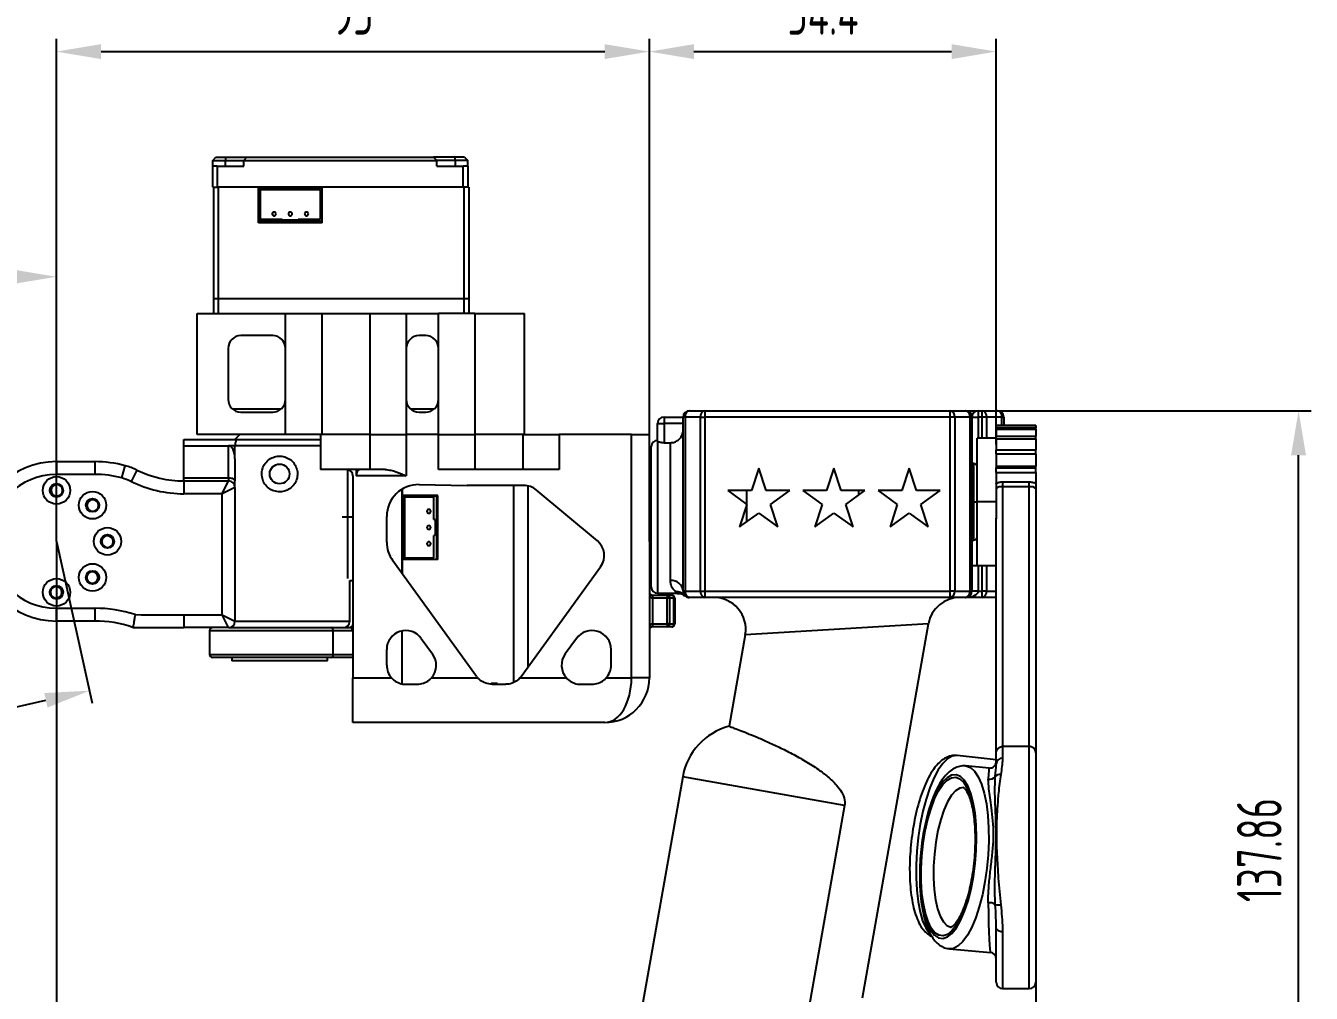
# Model space of a CAD drawing. Header units: millimetres. Extents: x 227 to 1067, y 103 to 697.
# Drawn here: x 642.7 to 844.4, y 313.1 to 464.9 of the extents above; entities that cross this region are included whole.
import ezdxf

# ---------------------------------------------------------------- set-up
doc = ezdxf.new("R2010")
doc.units = ezdxf.units.MM
doc.header["$LTSCALE"] = 2
doc.header["$PDSIZE"] = -1
doc.layers.add('7标注层', color=4, linetype='Continuous')
doc.styles.add('PC_TEXTSTYLE', font='ISOCP.SHX', dxfattribs={"width": 0.707, "bigfont": 'GBCBIG.SHX'})
doc.dimstyles.new('GB_LINEAR', dxfattribs={"dimtxt": 3.5, "dimasz": 3.5, "dimexe": 1, "dimexo": 0, "dimgap": 1.5, "dimtad": 1, "dimdsep": 46, "dimtxsty": 'PC_TEXTSTYLE', "dimcen": 0, "dimclrd": 256, "dimclrt": 3, "dimadec": 0, "dimazin": 2, "dimtp": 0.1, "dimtm": 0.1, "dimtfac": 0.71, "dimtdec": 3, "dimtmove": 0, "dimatfit": 3, "dimfxl": 1, "dimtfill": 1, "dimarcsym": 0})

# ---------------------------------------------------------------- blocks, each defined once
blk = doc.blocks.new('*D13')
at = {"layer": '7标注层', "color": 0, "lineweight": -2}
for p, q in [((537.97, 359.81), (537.97, 427.54)), ((647.53, 384.03), (647.53, 427.54))]:
    blk.add_line(p, q, dxfattribs=at)
at = {"layer": '7标注层', "lineweight": -2}
blk.add_line((544.97, 425.54), (640.53, 425.54), dxfattribs=at)
at = {"layer": '7标注层'}
for points in [[(544.97, 426.71), (544.97, 424.38), (537.97, 425.54)], [(640.53, 424.38), (640.53, 426.71), (647.53, 425.54)]]:
    blk.add_solid(points, dxfattribs=at)
at = {"layer": 'Defpoints', "color": 0}
for p in [(647.53, 425.54), (647.53, 384.03), (537.97, 359.81)]:
    blk.add_point(p, dxfattribs=at)
at = {"layer": '7标注层', "color": 3, "insert": (592.75, 431.7), "char_height": 7, "attachment_point": 5, "style": 'PC_TEXTSTYLE', "bg_fill": 3, "box_fill_scale": 1.1, "bg_fill_color": 257, "bg_fill_transparency": 0}
blk.add_mtext('109.56', dxfattribs=at)
blk = doc.blocks.new('*D14')
at = {"layer": '7标注层', "color": 0, "lineweight": -2}
for p, q in [((647.53, 384.03), (653.15, 358.65)), ((537.97, 359.81), (543.59, 334.43))]:
    blk.add_line(p, q, dxfattribs=at)
at = {"layer": '7标注层', "lineweight": -2}
blk.add_line((549.99, 337.89), (645.88, 359.09), dxfattribs=at)
at = {"layer": '7标注层'}
for points in [[(646.13, 357.95), (645.63, 360.23), (652.71, 360.6)], [(549.74, 339.03), (550.24, 336.75), (543.15, 336.38)]]:
    blk.add_solid(points, dxfattribs=at)
at = {"layer": 'Defpoints', "color": 0}
for p in [(647.53, 384.03), (537.97, 359.81), (652.71, 360.6)]:
    blk.add_point(p, dxfattribs=at)
at = {"layer": '7标注层', "color": 3, "insert": (596.61, 354.5), "char_height": 7, "attachment_point": 5, "rotation": 12.4655, "style": 'PC_TEXTSTYLE', "bg_fill": 3, "box_fill_scale": 1.1, "bg_fill_color": 257, "bg_fill_transparency": 0}
blk.add_mtext('112.2', dxfattribs=at)
blk = doc.blocks.new('*D15')
at = {"layer": '7标注层', "color": 0, "lineweight": -2}
for p, q in [((647.53, 384.03), (647.53, 462.87)), ((740.53, 384.03), (740.53, 462.87))]:
    blk.add_line(p, q, dxfattribs=at)
at = {"layer": '7标注层', "lineweight": -2}
blk.add_line((654.53, 460.87), (733.53, 460.87), dxfattribs=at)
at = {"layer": '7标注层'}
for points in [[(654.53, 462.04), (654.53, 459.7), (647.53, 460.87)], [(733.53, 459.7), (733.53, 462.04), (740.53, 460.87)]]:
    blk.add_solid(points, dxfattribs=at)
at = {"layer": 'Defpoints', "color": 0}
for p in [(740.53, 460.87), (647.53, 384.03), (740.53, 384.03)]:
    blk.add_point(p, dxfattribs=at)
at = {"layer": '7标注层', "color": 3, "insert": (694.03, 467.02), "char_height": 7, "attachment_point": 5, "style": 'PC_TEXTSTYLE', "bg_fill": 3, "box_fill_scale": 1.1, "bg_fill_color": 257, "bg_fill_transparency": 0}
blk.add_mtext('93', dxfattribs=at)
blk = doc.blocks.new('*D16')
at = {"layer": '7标注层', "color": 0, "lineweight": -2}
for p, q in [((740.53, 400.8), (740.53, 462.87)), ((794.93, 399.24), (794.93, 462.87))]:
    blk.add_line(p, q, dxfattribs=at)
at = {"layer": '7标注层', "lineweight": -2}
blk.add_line((747.53, 460.87), (787.93, 460.87), dxfattribs=at)
at = {"layer": '7标注层'}
for points in [[(747.53, 462.04), (747.53, 459.7), (740.53, 460.87)], [(787.93, 459.7), (787.93, 462.04), (794.93, 460.87)]]:
    blk.add_solid(points, dxfattribs=at)
at = {"layer": 'Defpoints', "color": 0}
for p in [(794.93, 460.87), (740.53, 400.8), (794.93, 399.24)]:
    blk.add_point(p, dxfattribs=at)
at = {"layer": '7标注层', "color": 3, "insert": (767.73, 467.02), "char_height": 7, "attachment_point": 5, "style": 'PC_TEXTSTYLE', "bg_fill": 3, "box_fill_scale": 1.1, "bg_fill_color": 257, "bg_fill_transparency": 0}
blk.add_mtext('54.4', dxfattribs=at)
blk = doc.blocks.new('*D17')
at = {"layer": '7标注层', "color": 0, "lineweight": -2}
for p, q in [((647.53, 384.03), (647.53, 236.83)), ((801.13, 384.03), (801.13, 236.83))]:
    blk.add_line(p, q, dxfattribs=at)
at = {"layer": '7标注层', "lineweight": -2}
blk.add_line((654.53, 238.83), (794.13, 238.83), dxfattribs=at)
at = {"layer": '7标注层'}
for points in [[(654.53, 240), (654.53, 237.66), (647.53, 238.83)], [(794.13, 237.66), (794.13, 240), (801.13, 238.83)]]:
    blk.add_solid(points, dxfattribs=at)
at = {"layer": 'Defpoints', "color": 0}
for p in [(647.53, 384.03), (801.13, 384.03), (801.13, 238.83)]:
    blk.add_point(p, dxfattribs=at)
at = {"layer": '7标注层', "color": 3, "insert": (724.33, 244.98), "char_height": 7, "attachment_point": 5, "style": 'PC_TEXTSTYLE', "bg_fill": 3, "box_fill_scale": 1.1, "bg_fill_color": 257, "bg_fill_transparency": 0}
blk.add_mtext('153.6', dxfattribs=at)
blk = doc.blocks.new('*D18')
at = {"layer": '7标注层', "color": 0, "lineweight": -2}
for p, q in [((765.07, 404.53), (844.36, 404.53)), ((736.99, 266.67), (844.36, 266.67))]:
    blk.add_line(p, q, dxfattribs=at)
at = {"layer": '7标注层', "lineweight": -2}
blk.add_line((842.36, 273.67), (842.36, 397.53), dxfattribs=at)
at = {"layer": '7标注层'}
for points in [[(843.53, 397.53), (841.19, 397.53), (842.36, 404.53)], [(841.19, 273.67), (843.53, 273.67), (842.36, 266.67)]]:
    blk.add_solid(points, dxfattribs=at)
at = {"layer": 'Defpoints', "color": 0}
for p in [(765.07, 404.53), (842.36, 404.53), (736.99, 266.67)]:
    blk.add_point(p, dxfattribs=at)
at = {"layer": '7标注层', "color": 3, "insert": (836.21, 335.6), "char_height": 7, "attachment_point": 5, "rotation": 90, "style": 'PC_TEXTSTYLE', "bg_fill": 3, "box_fill_scale": 1.1, "bg_fill_color": 257, "bg_fill_transparency": 0}
blk.add_mtext('137.86', dxfattribs=at)

msp = doc.modelspace()

# ---------------------------------------------------------------- linework, layer by layer
at = {"color": 7, "linetype": 'Continuous', "lineweight": 25}
for p, q in [((672.048, 443.804), (672.548, 444.304)), ((672.048, 443.804), (674.048, 443.804)), ((672.048, 442.904), (672.048, 443.804)), ((672.548, 444.304), (674.048, 444.304)), ((674.048, 444.304), (674.048, 443.804)), ((674.048, 442.904), (674.048, 443.804)), ((677.398, 444.304), (676.898, 443.804)), ((676.898, 443.804), (707.198, 443.804)), ((676.898, 442.904), (676.898, 443.804)), ((677.398, 444.304), (706.698, 444.304)), ((707.198, 443.804), (706.698, 444.304)), ((707.198, 442.904), (707.198, 443.804)), ((710.048, 443.804), (710.048, 444.304)), ((711.548, 444.304), (710.048, 444.304)), ((710.048, 443.804), (710.048, 442.904)), ((712.048, 443.804), (710.048, 443.804)), ((711.548, 444.304), (712.048, 443.804)), ((712.048, 442.904), (712.048, 443.804)), ((672.748, 442.904), (672.048, 442.904)), ((672.048, 439.604), (672.048, 442.904)), ((672.748, 442.904), (672.748, 439.604)), ((672.748, 442.904), (676.898, 442.904)), ((707.198, 442.904), (711.348, 442.904)), ((712.048, 442.904), (711.348, 442.904)), ((711.348, 439.604), (711.348, 442.904)), ((712.048, 442.904), (712.048, 439.604)), ((672.048, 439.604), (672.748, 439.604)), ((672.208, 422.104), (672.208, 439.604)), ((711.348, 439.604), (672.748, 439.604)), ((672.908, 439.604), (672.908, 422.104)), ((679.211, 439.604), (672.908, 439.604)), ((679.211, 434.004), (679.211, 439.604)), ((689.211, 434.004), (689.211, 439.604)), ((711.508, 439.604), (689.211, 439.604)), ((711.508, 422.104), (711.508, 439.604)), ((712.208, 439.604), (711.508, 439.604)), ((712.208, 439.604), (712.208, 422.104)), ((689.16, 439.404), (679.26, 439.404)), ((679.26, 439.404), (679.26, 434.204)), ((688.96, 439.204), (679.46, 439.204)), ((679.46, 439.204), (679.46, 434.604)), ((679.46, 439.204), (679.46, 434.604)), ((688.96, 434.604), (688.96, 439.204)), ((689.161, 439.404), (689.16, 439.404)), ((689.16, 439.404), (689.16, 439.404)), ((689.16, 439.404), (689.16, 434.204)), ((689.16, 439.404), (689.16, 434.204)), ((689.161, 439.404), (689.161, 434.204)), ((681.67, 435.704), (681.668, 435.704)), ((684.21, 435.704), (684.208, 435.704)), ((686.75, 435.704), (686.748, 435.704)), ((689.211, 434.004), (679.211, 434.004)), ((689.16, 434.204), (679.26, 434.204)), ((679.46, 434.604), (682.952, 434.604)), ((681.37, 435.404), (681.368, 435.404)), ((681.668, 435.104), (681.67, 435.104)), ((682.952, 434.404), (682.952, 434.604)), ((682.953, 434.604), (682.952, 434.604)), ((685.467, 434.404), (682.952, 434.404)), ((682.953, 434.604), (682.953, 434.404)), ((683.91, 435.404), (683.908, 435.404)), ((684.208, 435.104), (684.21, 435.104)), ((685.467, 434.404), (685.467, 434.604)), ((685.467, 434.604), (688.96, 434.604)), ((686.45, 435.404), (686.448, 435.404)), ((686.748, 435.104), (686.75, 435.104)), ((689.161, 434.204), (689.16, 434.204)), ((689.16, 434.204), (689.16, 434.204)), ((672.208, 419.804), (672.208, 422.104)), ((672.908, 422.104), (672.208, 422.104)), ((672.908, 422.104), (672.908, 419.804)), ((711.508, 422.104), (672.908, 422.104)), ((711.508, 419.804), (711.508, 422.104)), ((712.208, 422.104), (711.508, 422.104)), ((712.208, 422.104), (712.208, 419.804)), ((669.613, 400.804), (669.613, 419.804)), ((669.613, 419.804), (683.459, 419.804)), ((683.459, 414.304), (683.459, 419.804)), ((683.459, 419.804), (689.143, 419.804)), ((689.143, 419.804), (689.143, 400.804)), ((689.143, 419.804), (696.723, 419.804)), ((696.723, 400.804), (696.723, 419.804)), ((696.723, 419.804), (702.407, 419.804)), ((702.407, 419.804), (702.407, 414.304)), ((702.407, 419.804), (707.459, 419.804)), ((707.459, 414.304), (707.459, 419.804)), ((713.143, 419.804), (707.459, 419.804)), ((713.143, 419.804), (713.143, 400.804)), ((713.143, 419.804), (720.933, 419.804)), ((720.933, 400.804), (720.933, 419.804)), ((681.459, 416.304), (676.459, 416.304)), ((705.459, 416.304), (704.407, 416.304)), ((674.459, 414.304), (674.459, 406.304)), ((683.459, 406.304), (683.459, 414.304)), ((702.407, 414.304), (702.407, 406.304)), ((707.459, 406.304), (707.459, 414.304)), ((683.459, 400.804), (683.459, 406.304)), ((702.407, 406.304), (702.407, 400.804)), ((707.459, 400.804), (707.459, 406.304)), ((675.136, 404.804), (682.782, 404.804)), ((676.459, 404.304), (681.459, 404.304)), ((703.084, 404.804), (706.782, 404.804)), ((704.407, 404.304), (705.459, 404.304)), ((742.833, 403.529), (745.833, 403.529)), ((742.833, 403.529), (742.833, 402.529)), ((745.833, 376.229), (745.833, 403.529)), ((746.126, 403.529), (745.833, 403.529)), ((746.126, 403.529), (746.126, 376.229)), ((748.54, 403.529), (746.126, 403.529)), ((746.833, 404.529), (749.247, 404.529)), ((748.54, 376.229), (748.54, 403.529)), ((748.54, 403.529), (749.247, 403.529)), ((749.247, 404.529), (749.247, 403.529)), ((749.247, 404.529), (787.719, 404.529)), ((749.247, 403.529), (749.247, 376.229)), ((787.719, 403.529), (749.247, 403.529)), ((787.719, 403.529), (787.719, 404.529)), ((787.719, 404.529), (790.133, 404.529)), ((787.719, 376.229), (787.719, 403.529)), ((788.426, 403.529), (787.719, 403.529)), ((788.426, 403.529), (788.426, 376.229)), ((790.84, 403.529), (788.426, 403.529)), ((790.133, 404.529), (792.133, 404.529)), ((790.84, 376.229), (790.84, 403.529)), ((790.84, 403.529), (791.133, 403.529)), ((791.133, 403.529), (791.133, 376.229)), ((791.133, 403.529), (792.133, 403.529)), ((792.133, 404.529), (792.133, 403.529)), ((792.133, 404.529), (792.719, 404.529)), ((792.719, 403.529), (792.133, 403.529)), ((792.719, 403.529), (792.719, 404.529)), ((792.719, 404.529), (795.133, 404.529)), ((793.426, 403.529), (792.719, 403.529)), ((795.84, 403.529), (793.426, 403.529)), ((795.84, 403.529), (796.133, 403.529)), ((796.133, 403.529), (796.133, 402.229)), ((741.833, 399.711), (741.833, 402.529)), ((741.833, 402.529), (742.833, 402.529)), ((742.833, 402.529), (742.833, 399.498)), ((745.833, 402.529), (742.833, 402.529)), ((801.133, 402.229), (794.933, 402.229)), ((794.933, 402.222), (794.933, 402.229)), ((794.933, 402.222), (801.133, 402.222)), ((794.933, 402.222), (794.933, 401.851)), ((794.933, 401.849), (801.133, 401.849)), ((794.933, 401.622), (794.933, 401.849)), ((794.933, 401.622), (801.133, 401.622)), ((794.933, 401.622), (794.933, 400.538)), ((801.133, 402.222), (801.133, 402.229)), ((801.133, 402.222), (801.133, 401.851)), ((801.133, 401.622), (801.133, 401.849)), ((801.133, 401.622), (801.133, 400.538)), ((667.533, 400.004), (675.902, 400.004)), ((667.533, 399.004), (667.533, 400.004)), ((683.459, 400.804), (669.613, 400.804)), ((676.283, 400.804), (675.533, 400.004)), ((675.902, 400.004), (688.933, 400.004)), ((689.143, 400.804), (683.459, 400.804)), ((688.933, 400.644), (688.783, 400.804)), ((688.933, 400.804), (688.933, 395.304)), ((696.723, 400.804), (689.143, 400.804)), ((696.723, 395.304), (696.723, 400.804)), ((696.723, 400.804), (702.407, 400.804)), ((702.407, 400.804), (702.407, 394.304)), ((707.459, 400.804), (702.407, 400.804)), ((707.459, 395.304), (707.459, 400.804)), ((707.459, 400.804), (713.143, 400.804)), ((713.143, 400.804), (713.143, 395.304)), ((720.723, 400.804), (713.143, 400.804)), ((720.723, 395.304), (720.723, 400.804)), ((720.723, 400.804), (726.407, 400.804)), ((726.407, 400.804), (726.407, 395.304)), ((737.733, 400.804), (726.407, 400.804)), ((737.733, 362.604), (737.733, 400.804)), ((737.733, 400.804), (740.533, 400.804)), ((740.533, 387.884), (740.533, 400.804)), ((742.833, 399.498), (743.833, 399.498)), ((743.833, 377.893), (743.833, 399.498)), ((794.933, 400.229), (791.933, 400.229)), ((791.933, 390.283), (791.933, 400.229)), ((794.933, 400.535), (801.133, 400.535)), ((794.933, 400.098), (794.933, 400.535)), ((794.933, 400.098), (801.133, 400.098)), ((794.933, 400.098), (794.933, 398.39)), ((801.133, 400.098), (801.133, 400.535)), ((801.133, 400.098), (801.133, 398.39)), ((667.533, 399.004), (674.533, 399.004)), ((667.533, 394.004), (667.533, 399.004)), ((674.533, 394.004), (674.533, 399.004)), ((675.533, 399.004), (674.533, 399.004)), ((675.533, 397.004), (675.533, 399.004)), ((740.533, 397.879), (740.833, 397.879)), ((740.833, 387.879), (740.833, 398.879)), ((794.933, 398.386), (801.133, 398.386)), ((794.933, 397.776), (794.933, 398.386)), ((794.933, 397.776), (801.133, 397.776)), ((794.933, 397.776), (794.933, 395.987)), ((801.133, 397.776), (801.133, 398.386)), ((801.133, 397.776), (801.133, 395.83)), ((647.533, 396.534), (647.533, 394.534)), ((647.533, 396.534), (653.533, 396.534)), ((653.533, 396.534), (653.533, 394.534)), ((657.801, 393.973), (658.318, 395.904)), ((675.533, 397.004), (675.533, 393.504)), ((696.723, 395.304), (688.933, 395.304)), ((693.233, 387.879), (693.233, 395.304)), ((694.55, 395.304), (694.55, 394.304)), ((699.091, 395.304), (696.723, 395.304)), ((713.143, 395.304), (707.459, 395.304)), ((720.723, 395.304), (713.143, 395.304)), ((726.407, 395.304), (720.723, 395.304)), ((757.687, 395.529), (756.541, 392.002)), ((758.833, 392.002), (757.687, 395.529)), ((769.483, 395.529), (768.337, 392.002)), ((770.629, 392.002), (769.483, 395.529)), ((781.279, 395.529), (780.133, 392.002)), ((782.425, 392.002), (781.279, 395.529)), ((791.433, 396.229), (791.133, 396.229)), ((794.933, 395.987), (794.933, 395.619)), ((794.933, 395.83), (801.133, 395.83)), ((801.133, 395.614), (794.933, 395.614)), ((794.933, 395.576), (794.933, 395.614)), ((794.933, 395.576), (801.133, 395.576)), ((794.933, 394.841), (794.933, 395.576)), ((801.133, 395.619), (801.133, 395.83)), ((801.133, 395.576), (801.133, 395.614)), ((801.133, 394.841), (801.133, 395.576)), ((653.533, 394.534), (647.533, 394.534)), ((660.139, 395.221), (659.257, 393.426)), ((667.533, 394.004), (674.533, 394.004)), ((667.533, 393.504), (667.533, 394.004)), ((667.533, 393.504), (667.533, 391.504)), ((667.533, 393.504), (674.533, 393.504)), ((673.533, 391.504), (674.533, 393.504)), ((674.533, 394.004), (674.533, 393.504)), ((675.533, 392.504), (675.533, 393.504)), ((694.033, 394.304), (694.033, 362.604)), ((702.407, 394.304), (694.55, 394.304)), ((794.933, 394.841), (801.133, 394.841)), ((794.933, 394.841), (794.933, 393.45)), ((794.933, 393.45), (794.933, 390.283)), ((795.933, 393.355), (800.133, 393.355)), ((795.933, 393.355), (795.933, 392.588)), ((800.133, 392.588), (800.133, 393.355)), ((801.133, 394.841), (801.133, 393.131)), ((673.533, 391.504), (667.533, 391.504)), ((675.533, 392.504), (673.533, 391.504)), ((673.533, 372.504), (673.533, 391.504)), ((675.533, 392.504), (675.533, 371.504)), ((701.733, 378.992), (701.733, 392.211)), ((701.733, 392.211), (701.733, 391.201)), ((704.423, 392.939), (711.933, 392.804)), ((720.847, 392.804), (711.933, 392.804)), ((719.233, 392.804), (719.233, 361.901)), ((721.533, 364.364), (721.533, 392.724)), ((732.379, 384.099), (722.767, 392.109)), ((756.541, 392.002), (752.833, 392.002)), ((752.833, 392.002), (755.833, 389.823)), ((755.833, 387.128), (755.833, 392.002)), ((762.541, 392.002), (758.833, 392.002)), ((759.541, 389.823), (762.541, 392.002)), ((768.337, 392.002), (764.629, 392.002)), ((764.629, 392.002), (767.629, 389.823)), ((774.337, 392.002), (770.629, 392.002)), ((771.337, 389.823), (774.337, 392.002)), ((773.333, 392.002), (773.333, 391.273)), ((780.133, 392.002), (776.425, 392.002)), ((776.425, 392.002), (779.425, 389.823)), ((786.133, 392.002), (782.425, 392.002)), ((783.133, 389.823), (786.133, 392.002)), ((795.933, 392.588), (795.933, 351.835)), ((800.133, 392.588), (795.933, 392.588)), ((800.133, 351.835), (800.133, 392.588)), ((801.133, 393.131), (801.133, 392.346)), ((801.133, 392.346), (801.133, 350.856)), ((707.333, 391.201), (701.733, 391.201)), ((701.933, 391.151), (701.933, 381.251)), ((701.933, 391.151), (707.133, 391.151)), ((701.933, 391.151), (707.133, 391.151)), ((701.933, 391.151), (701.933, 391.151)), ((706.733, 390.951), (702.133, 390.951)), ((702.133, 390.951), (702.133, 381.451)), ((706.733, 390.951), (702.133, 390.951)), ((706.733, 387.458), (706.733, 390.951)), ((707.133, 391.151), (707.133, 381.251)), ((707.133, 391.151), (707.133, 391.151)), ((707.333, 381.201), (707.333, 391.201)), ((755.833, 389.823), (754.687, 386.296)), ((760.687, 386.296), (759.541, 389.823)), ((767.629, 389.823), (766.483, 386.296)), ((772.483, 386.296), (771.337, 389.823)), ((779.425, 389.823), (778.279, 386.296)), ((784.279, 386.296), (783.133, 389.823)), ((791.433, 390.229), (791.133, 390.229)), ((791.433, 390.229), (791.933, 390.229)), ((791.933, 380.229), (791.933, 390.283)), ((791.933, 390.283), (794.933, 390.283)), ((794.933, 390.283), (794.933, 387.586)), ((693.233, 378.21), (693.233, 387.879)), ((699.333, 383.925), (699.333, 387.94)), ((705.633, 388.741), (705.633, 388.739)), ((705.933, 388.441), (705.933, 388.439)), ((706.233, 388.739), (706.233, 388.741)), ((706.933, 387.458), (706.733, 387.458)), ((706.733, 387.458), (706.933, 387.458)), ((706.733, 387.458), (706.733, 387.458)), ((706.933, 387.458), (706.933, 384.944)), ((740.533, 387.884), (740.533, 362.604)), ((740.833, 376.879), (740.833, 387.879)), ((754.687, 386.296), (757.687, 388.476)), ((757.687, 388.476), (760.687, 386.296)), ((766.483, 386.296), (769.483, 388.476)), ((769.483, 388.476), (772.483, 386.296)), ((778.279, 386.296), (781.279, 388.476)), ((781.279, 388.476), (784.279, 386.296)), ((794.933, 350.856), (794.933, 387.648)), ((705.633, 386.201), (705.633, 386.199)), ((705.933, 385.901), (705.933, 385.899)), ((706.233, 386.199), (706.233, 386.201)), ((705.633, 383.661), (705.633, 383.659)), ((705.933, 383.361), (705.933, 383.359)), ((706.233, 383.659), (706.233, 383.661)), ((706.733, 381.451), (706.733, 384.944)), ((706.933, 384.944), (706.733, 384.944)), ((791.133, 384.229), (791.433, 384.229)), ((701.733, 381.201), (701.733, 378.992)), ((707.333, 381.201), (701.733, 381.201)), ((701.933, 381.251), (707.133, 381.251)), ((701.933, 381.251), (707.133, 381.251)), ((701.933, 381.251), (701.933, 381.251)), ((702.133, 381.451), (706.733, 381.451)), ((707.133, 381.251), (707.133, 381.251)), ((713.435, 362.844), (700.284, 380.991)), ((720.431, 362.844), (732.888, 380.034)), ((791.133, 380.229), (791.933, 380.229)), ((791.933, 380.229), (794.933, 380.229)), ((792.133, 380.229), (792.133, 376.229)), ((693.533, 371.504), (693.533, 377.879)), ((693.533, 377.879), (694.033, 377.879)), ((740.833, 377.879), (740.533, 377.879)), ((741.033, 375.604), (741.033, 375.104)), ((741.033, 375.604), (743.326, 375.604)), ((741.033, 375.104), (741.033, 371.104)), ((743.326, 375.104), (741.033, 375.104)), ((741.833, 375.879), (744.893, 375.879)), ((743.326, 375.604), (743.326, 375.104)), ((743.326, 375.604), (744.033, 375.604)), ((743.326, 371.104), (743.326, 375.104)), ((743.68, 375.104), (743.326, 375.104)), ((743.68, 375.104), (743.68, 371.104)), ((744.387, 375.104), (743.68, 375.104)), ((744.387, 371.104), (744.387, 375.104)), ((744.533, 375.104), (744.387, 375.104)), ((744.533, 375.104), (744.533, 371.104)), ((746.126, 376.229), (745.833, 376.229)), ((746.126, 376.229), (748.54, 376.229)), ((746.833, 375.229), (746.833, 375.229)), ((749.247, 375.229), (746.833, 375.229)), ((748.54, 376.229), (749.247, 376.229)), ((749.247, 376.229), (749.247, 375.229)), ((749.247, 376.229), (787.719, 376.229)), ((787.719, 375.229), (749.247, 375.229)), ((787.719, 375.229), (787.719, 376.229)), ((788.426, 376.229), (787.719, 376.229)), ((790.133, 375.229), (787.719, 375.229)), ((788.426, 376.229), (790.84, 376.229)), ((792.719, 375.229), (790.133, 375.229)), ((790.84, 376.229), (791.133, 376.229)), ((792.133, 376.229), (791.133, 376.229)), ((792.133, 376.229), (792.719, 376.229)), ((792.719, 375.229), (792.719, 376.229)), ((793.426, 376.229), (792.719, 376.229)), ((794.933, 375.229), (792.719, 375.229)), ((647.533, 373.534), (653.533, 373.534)), ((647.533, 371.534), (647.533, 373.534)), ((653.533, 373.534), (653.533, 371.534)), ((653.533, 371.534), (647.533, 371.534)), ((667.533, 372.504), (667.533, 370.504)), ((667.533, 372.504), (673.533, 372.504)), ((674.533, 370.504), (673.533, 372.504)), ((673.533, 372.504), (675.533, 371.504)), ((741.033, 371.104), (741.033, 370.604)), ((741.033, 371.104), (743.326, 371.104)), ((743.68, 371.104), (743.326, 371.104)), ((743.326, 371.104), (743.326, 370.604)), ((743.68, 371.104), (744.387, 371.104)), ((744.533, 371.104), (744.387, 371.104)), ((773.96, 312.389), (784.312, 371.097)), ((674.533, 370.504), (667.533, 370.504)), ((671.533, 370.004), (671.533, 366.304)), ((674.533, 370.504), (690.562, 370.504)), ((690.562, 370.504), (693.533, 370.504)), ((690.945, 366.304), (690.945, 370.004)), ((694.033, 370.004), (690.945, 370.004)), ((701.733, 361.68), (701.733, 369.991)), ((743.326, 370.604), (741.033, 370.604)), ((744.033, 370.604), (743.326, 370.604)), ((755.574, 369.361), (753.043, 355.01)), ((699.333, 364.604), (699.333, 367.051)), ((704.762, 368.812), (706.536, 366.364)), ((729.104, 368.812), (727.33, 366.364)), ((734.533, 364.604), (734.533, 367.051)), ((690.562, 365.804), (672.033, 365.804)), ((675.033, 365.804), (675.033, 365.304)), ((690.033, 365.304), (675.033, 365.304)), ((690.033, 365.304), (690.033, 365.804)), ((694.033, 365.804), (690.562, 365.804)), ((690.945, 366.304), (694.033, 366.304)), ((694.033, 355.604), (694.033, 362.604)), ((694.033, 362.604), (700.097, 362.604)), ((702.333, 361.604), (704.106, 361.604)), ((706.343, 362.604), (713.628, 362.604)), ((716.733, 361.704), (715.733, 361.704)), ((715.864, 361.604), (718.002, 361.604)), ((716.733, 361.604), (716.733, 361.704)), ((720.238, 362.604), (727.524, 362.604)), ((729.76, 361.604), (731.533, 361.604)), ((733.769, 362.604), (737.733, 362.604)), ((740.533, 362.604), (737.733, 362.604)), ((733.533, 355.604), (694.033, 355.604)), ((795.933, 351.835), (795.933, 350.009)), ((800.133, 351.835), (795.933, 351.835)), ((794.933, 349.772), (788.797, 350.425)), ((794.933, 349.106), (794.933, 350.856)), ((801.133, 350.856), (801.133, 314.856)), ((745.758, 347.081), (732.612, 272.524)), ((793.845, 348.468), (790.115, 348.796)), ((771.164, 342.601), (760.487, 282.047)), ((794.933, 314.856), (794.933, 323.353)), ((787.588, 320.107), (794.021, 319.541)), ((795.933, 313.856), (800.133, 313.856))]:
    msp.add_line(p, q, dxfattribs=at)
at = {"color": 8, "linetype": 'Continuous', "lineweight": 25}
for p, q in [((792.133, 403.529), (792.133, 400.229)), ((792.719, 400.229), (792.719, 403.529)), ((793.426, 403.529), (793.426, 400.229)), ((795.84, 402.229), (795.84, 403.529)), ((741.833, 399.711), (741.833, 375.879)), ((688.933, 399.004), (675.533, 399.004)), ((791.433, 390.229), (791.433, 396.229)), ((791.433, 384.229), (791.433, 390.229)), ((692.331, 387.879), (693.233, 387.879)), ((693.233, 387.879), (694.033, 387.879)), ((792.719, 376.229), (792.719, 380.229)), ((793.426, 380.229), (793.426, 376.229)), ((793.426, 376.229), (794.933, 376.229)), ((675.533, 371.504), (693.533, 371.504)), ((784.312, 371.097), (755.574, 369.361)), ((690.945, 370.004), (671.533, 370.004)), ((671.533, 366.304), (690.945, 366.304)), ((800.133, 313.856), (800.133, 351.835)), ((771.164, 342.601), (745.758, 347.081)), ((795.933, 322.825), (795.933, 313.856))]:
    msp.add_line(p, q, dxfattribs=at)
at = {"color": 7, "linetype": 'Continuous', "lineweight": 25, "flags": 128}
for points in [[(674.533, 394.004), (674.728, 393.994), (674.916, 393.966), (675.089, 393.92), (675.24, 393.858), (675.365, 393.782), (675.457, 393.695), (675.514, 393.602), (675.533, 393.504)], [(783.164, 328.67), (783.393, 326.915), (783.726, 325.358), (784.156, 324.04), (784.67, 322.995), (785.257, 322.249), (785.9, 321.823), (786.583, 321.728), (787.289, 321.965), (787.998, 322.528), (788.693, 323.404), (789.355, 324.569), (789.968, 325.993), (790.516, 327.64), (790.984, 329.466), (791.36, 331.424), (791.635, 333.465), (791.801, 335.533), (791.854, 337.578), (791.793, 339.544), (791.619, 341.382), (791.337, 343.043), (790.954, 344.485), (790.481, 345.671), (789.928, 346.569), (789.311, 347.156), (788.646, 347.418), (787.95, 347.347), (787.24, 346.945), (786.536, 346.223), (785.855, 345.2), (785.215, 343.901), (784.633, 342.361), (784.123, 340.619), (783.7, 338.72), (783.373, 336.714), (783.152, 334.653), (783.042, 332.59), (783.046, 330.578), (783.164, 328.67)], [(783.297, 328.853), (783.182, 330.702), (783.179, 332.652), (783.285, 334.651), (783.5, 336.648), (783.816, 338.592), (784.226, 340.431), (784.72, 342.119), (785.284, 343.612), (785.904, 344.87), (786.564, 345.862), (787.246, 346.562), (787.934, 346.951), (788.609, 347.02), (789.253, 346.766), (789.851, 346.197), (790.386, 345.327), (790.846, 344.178), (791.216, 342.78), (791.49, 341.171), (791.658, 339.39), (791.717, 337.484), (791.666, 335.504), (791.505, 333.499), (791.238, 331.522), (790.874, 329.624), (790.42, 327.855), (789.89, 326.26), (789.296, 324.879), (788.654, 323.751), (787.981, 322.902), (787.293, 322.356), (786.61, 322.126), (785.948, 322.219), (785.325, 322.632), (784.756, 323.354), (784.258, 324.367), (783.841, 325.644), (783.518, 327.152), (783.297, 328.853)], [(794.933, 323.353), (794.952, 323.25), (795.009, 323.151), (795.102, 323.059), (795.226, 322.979), (795.378, 322.914), (795.55, 322.865), (795.738, 322.835), (795.933, 322.825)]]:
    msp.add_lwpolyline(points, dxfattribs=at)
at = {"color": 8, "linetype": 'Continuous', "lineweight": 25, "flags": 128}
for points in [[(788.797, 350.425), (788.761, 350.428), (788.045, 350.326), (787.312, 349.906), (786.577, 349.179), (785.858, 348.159), (785.171, 346.869), (784.531, 345.34), (783.952, 343.604), (783.447, 341.701), (783.027, 339.672), (782.703, 337.564), (782.48, 335.423), (782.365, 333.298)], [(790.115, 348.796), (790.196, 348.787), (790.887, 348.528), (791.532, 347.955), (792.118, 347.079), (792.631, 345.922), (793.06, 344.509), (793.394, 342.871), (793.627, 341.045), (793.753, 339.071), (793.77, 336.994), (793.677, 334.861), (793.476, 332.719), (793.172, 330.615), (792.771, 328.597), (792.283, 326.709), (791.718, 324.995), (791.089, 323.492), (790.41, 322.234), (789.696, 321.248), (788.964, 320.558), (788.229, 320.178), (787.588, 320.107)], [(789.833, 345.408), (789.234, 345.324), (788.578, 344.915), (787.931, 344.189), (787.312, 343.166), (786.739, 341.879), (786.23, 340.366), (785.802, 338.674), (785.465, 336.853), (785.232, 334.959), (785.109, 333.05), (785.099, 331.183), (785.204, 329.416)], [(782.365, 333.298), (782.359, 331.235), (782.463, 329.281), (782.675, 327.48), (782.989, 325.871), (783.399, 324.491), (783.896, 323.37), (784.46, 322.543)], [(785.204, 329.416), (785.419, 327.802), (785.738, 326.389), (786.153, 325.222), (786.649, 324.335), (787.212, 323.756), (787.825, 323.501), (787.86, 323.497)]]:
    msp.add_lwpolyline(points, dxfattribs=at)
at = {"color": 7, "linetype": 'Continuous', "lineweight": 25}
for centre, radius in [((682.533, 394.604), 1.55), ((647.533, 392.034), 2.15), ((647.533, 392.034), 1.05), ((653.19, 389.691), 2.15), ((653.19, 389.691), 1.05), ((655.533, 384.034), 2.15), ((655.533, 384.034), 1.05), ((653.19, 378.377), 2.15), ((653.19, 378.377), 1.05), ((647.533, 376.034), 2.15), ((647.533, 376.034), 1.05)]:
    msp.add_circle(centre, radius, dxfattribs=at)
for centre, radius, start, end in [((681.668, 435.404), 0.3, 90, 180), ((681.67, 435.404), 0.3, 360, 180), ((684.208, 435.404), 0.3, 90, 180), ((684.21, 435.404), 0.3, 360, 180), ((686.748, 435.404), 0.3, 90, 180), ((686.75, 435.404), 0.3, 360, 180), ((681.668, 435.404), 0.3, 180, 270), ((681.67, 435.404), 0.3, 180, 0), ((684.208, 435.404), 0.3, 180, 270), ((684.21, 435.404), 0.3, 180, 0), ((686.748, 435.404), 0.3, 180, 270), ((686.75, 435.404), 0.3, 180, 0), ((676.459, 414.304), 2, 90, 180), ((681.459, 414.304), 2, 0, 90), ((704.407, 414.304), 2, 90, 180), ((705.459, 414.304), 2, 0, 90), ((676.459, 406.304), 2, 180, 270), ((681.459, 406.304), 2, 270, 0), ((704.407, 406.304), 2, 180, 270), ((705.459, 406.304), 2, 270, 0), ((742.833, 402.529), 1, 90, 180), ((746.833, 403.529), 1, 90, 180), ((747.01, 403.654), 0.893, 101.42175, 188.04947), ((749.424, 403.654), 0.893, 101.42175, 188.04947), ((787.542, 403.654), 0.893, 351.95053, 78.57825), ((789.956, 403.654), 0.893, 351.95053, 78.57825), ((790.133, 403.529), 1, 0, 90), ((792.133, 403.529), 1, 90, 180), ((792.542, 403.654), 0.893, 351.95053, 78.57825), ((794.956, 403.654), 0.893, 351.95053, 78.57825), ((795.133, 403.529), 1, 0, 90), ((741.833, 398.879), 1, 90, 180), ((647.533, 384.034), 12.5, 90, 270), ((653.533, 378.034), 18.5, 75.01022, 90), ((655.732, 386.245), 10, 63.85098, 75.01022), ((693.033, 394.304), 1, 0, 90), ((791.433, 395.729), 0.5, 0, 90), ((647.533, 384.034), 10.5, 90, 270), ((653.533, 378.034), 16.5, 75.01022, 90), ((655.732, 386.245), 8, 63.85098, 75.01022), ((667.533, 410.283), 18.779, 243.85098, 270), ((667.533, 410.283), 16.779, 243.85098, 270), ((674.533, 392.504), 1, 0, 90), ((647.576, 392.034), 0.9, 359.68921, 179.68921), ((647.576, 392.034), 0.9, 179.68921, 359.68921), ((704.333, 387.94), 5, 88.96697, 180), ((720.847, 389.804), 3, 50.19443, 90), ((795.698, 391.373), 1.237, 79.03505, 128.16457), ((800.368, 391.373), 1.237, 51.83543, 100.96495), ((653.221, 389.66), 0.9, 89.68921, 269.68921), ((653.221, 389.66), 0.9, 269.68921, 89.68921), ((705.933, 388.741), 0.3, 90, 270), ((705.933, 388.739), 0.3, 180, 270), ((705.933, 388.741), 0.3, 270, 90), ((705.933, 388.739), 0.3, 270, 360), ((705.933, 386.201), 0.3, 90, 270), ((705.933, 386.199), 0.3, 180, 270), ((705.933, 386.201), 0.3, 270, 90), ((705.933, 386.199), 0.3, 270, 360), ((655.533, 383.991), 0.9, 359.68921, 179.68921), ((655.533, 383.991), 0.9, 179.68921, 359.68921), ((704.333, 383.925), 5, 180, 215.9285), ((705.933, 383.661), 0.3, 90, 270), ((705.933, 383.659), 0.3, 180, 270), ((705.933, 383.661), 0.3, 270, 90), ((705.933, 383.659), 0.3, 270, 360), ((730.459, 381.794), 3, 324.0715, 50.19443), ((791.433, 384.729), 0.5, 270, 0), ((653.159, 378.347), 0.9, 89.68921, 269.68921), ((653.159, 378.347), 0.9, 269.68921, 89.68921), ((743.987, 376.044), 1.855, 5.71563, 94.75379), ((647.49, 376.034), 0.9, 359.68921, 179.68921), ((647.49, 376.034), 0.9, 179.68921, 359.68921), ((741.033, 376.104), 0.5, 180, 270), ((741.833, 376.879), 1, 180, 270), ((743.238, 375.166), 0.446, 351.95053, 78.57825), ((743.945, 375.166), 0.446, 351.95053, 78.57825), ((744.033, 375.104), 0.5, 0, 90), ((744.73, 374.247), 1.89, 43.38507, 92.60213), ((746.833, 376.229), 1, 180, 270), ((747.01, 376.104), 0.893, 171.95053, 258.57825), ((746.77, 376.229), 1, 230.04429, 270.00107), ((749.424, 376.104), 0.893, 171.95053, 258.57825), ((750.65, 370.229), 5, 350.40616, 90), ((789.236, 370.229), 5, 90, 170.02025), ((787.542, 376.104), 0.893, 281.42175, 8.04947), ((789.956, 376.104), 0.893, 281.42175, 8.04947), ((790.133, 376.229), 1, 270, 0), ((792.542, 376.104), 0.893, 281.42175, 8.04947), ((653.533, 353.034), 20.5, 72.00864, 90), ((653.533, 353.034), 18.5, 71.07536, 90), ((667.533, 1437.186), 1064.682, 269.587338, 270), ((674.533, 371.504), 1, 270, 360), ((692.533, 371.504), 1, 270, 0), ((743.238, 371.041), 0.446, 281.42175, 8.04947), ((743.945, 371.041), 0.446, 281.42175, 8.04947), ((744.033, 371.104), 0.5, 270, 0), ((667.533, 1437.186), 1066.682, 269.570284, 270), ((672.033, 370.004), 0.5, 90, 180), ((690.495, 370.056), 0.453, 353.42384, 81.38687), ((693.533, 371.004), 0.5, 270, 0), ((702.333, 367.051), 3, 35.9285, 180), ((731.533, 367.051), 3, 360, 144.0715), ((741.033, 370.104), 0.5, 90, 180), ((672.033, 366.304), 0.5, 180, 270), ((690.495, 366.252), 0.453, 278.61313, 6.57616), ((704.106, 364.604), 3, 318.18969, 35.9285), ((729.76, 364.604), 3, 144.0715, 221.81031), ((702.333, 364.604), 3, 180, 221.81031), ((731.533, 364.604), 3, 318.18969, 0), ((715.864, 364.604), 3, 215.9285, 221.81031), ((718.002, 364.604), 3, 318.18969, 324.0715), ((733.533, 362.604), 7, 270, 0), ((755.606, 345.344), 10, 104.81997, 170), ((793.933, 349.464), 1, 266.15714, 0), ((795.887, 349.055), 0.955, 87.2237, 176.92434), ((793.938, 347.751), 1.054, 256.82142, 324.10841), ((795.524, 346.467), 0.989, 82.57513, 137.7089), ((793.949, 325.801), 1.526, 56.44427, 100.10759), ((795.327, 328.916), 1.92, 253.81533, 279.7252), ((793.933, 318.545), 1, 0, 86.28968), ((795.933, 314.856), 1, 180, 270), ((800.133, 314.856), 1, 270, 0)]:
    msp.add_arc(centre, radius, start, end, dxfattribs=at)
for centre, major_axis, ratio, start_param, end_param in [((674.533, 397.004), (0, -2), 0.5, 1.5707963, 3.1415927), ((695.127, 394.304), (0, 1), 0.5773503, 0, 1.5707963), ((741.033, 376.104), (0, 1), 0.5, 1.5707963, 3.1415927), ((790.133, 376.229), (2, 0), 0.5, 4.712389, 6.2831853), ((741.033, 370.104), (0, 1), 0.5, 0, 1.5707963), ((733.533, 362.604), (0, 7), 0.6, 3.1415927, 4.712389)]:
    msp.add_ellipse(centre, major_axis=major_axis, ratio=ratio, start_param=start_param, end_param=end_param, dxfattribs=at)
at = {"color": 8, "linetype": 'Continuous', "lineweight": 25}
for start_param, end_param in [(6.2810331, 6.7791752), (2.0523675, 3.1394404)]:
    msp.add_ellipse((793.933, 334.004), major_axis=(-0.088, 14.463), ratio=0.0228432, start_param=start_param, end_param=end_param, dxfattribs=at)
at = {"color": 7, "linetype": 'Continuous', "lineweight": 25}
for points, knots in [([(674.048, 444.304), (674.487, 444.304), (675.365, 444.304), (676.472, 444.304), (677.247, 444.304), (677.348, 444.304), (677.398, 444.304)], [0, 0, 0, 0, 0.2499998, 0.4999998, 0.7499998, 1, 1, 1, 1]), ([(674.048, 443.804), (674.422, 443.804), (675.169, 443.804), (676.111, 443.804), (676.77, 443.804), (676.855, 443.804), (676.898, 443.804)], [0, 0, 0, 0, 0.2500002, 0.5000002, 0.7500002, 1, 1, 1, 1]), ([(710.048, 444.304), (709.609, 444.304), (708.731, 444.304), (707.624, 444.304), (706.849, 444.304), (706.749, 444.304), (706.698, 444.304)], [0, 0, 0, 0, 0.2499999, 0.4999998, 0.7499999, 1, 1, 1, 1]), ([(743.833, 399.498), (744.053, 399.52), (744.492, 399.564), (745.08, 399.903), (745.533, 400.405), (745.792, 400.986), (745.821, 401.385), (745.833, 401.554)], [0, 0, 0, 0, 0.2070178, 0.4139228, 0.6239868, 0.8401817, 1, 1, 1, 1]), ([(675.902, 400.004), (675.901, 400.004), (675.866, 400.004), (675.79, 399.974), (675.686, 399.841), (675.601, 399.614), (675.544, 399.326), (675.537, 399.111), (675.533, 399.004)], [0, 0, 0, 0, 0.00480414, 0.18525254, 0.39987719, 0.60307928, 0.80145317, 1, 1, 1, 1]), ([(742.833, 399.498), (742.723, 399.501), (742.503, 399.506), (742.209, 399.548), (741.982, 399.604), (741.853, 399.663), (741.839, 399.697), (741.833, 399.711)], [0, 0, 0, 0, 0.2078538, 0.4155831, 0.6267453, 0.8436804, 1, 1, 1, 1]), ([(679.733, 394.604), (679.763, 394.295), (679.823, 393.677), (680.288, 392.851), (680.981, 392.209), (681.862, 391.83), (682.813, 391.766), (683.719, 392.012), (684.496, 392.535), (685.069, 393.293), (685.359, 394.207), (685.331, 395.155), (685.001, 396.03), (684.405, 396.756), (683.592, 397.255), (682.655, 397.454), (681.719, 397.336), (680.877, 396.926), (680.213, 396.26), (679.803, 395.446), (679.755, 394.865), (679.733, 394.604)], [0, 0, 0, 0, 0.0524951, 0.1049483, 0.1584821, 0.2127763, 0.2659232, 0.3178582, 0.370288, 0.4241852, 0.4783437, 0.5310176, 0.5828052, 0.6356515, 0.6898642, 0.7436585, 0.7959492, 0.8479522, 0.9012474, 0.9555567, 1, 1, 1, 1]), ([(699.091, 395.304), (699.381, 395.274), (700.195, 395.189), (701.33, 394.74), (702.147, 394.41), (702.402, 394.306), (702.407, 394.304)], [0, 0, 0, 0, 0.2759698, 0.7737977, 0.995772, 1, 1, 1, 1]), ([(794.933, 393.131), (794.943, 393.144), (794.964, 393.17), (795.129, 393.238), (795.375, 393.304), (795.657, 393.348), (795.851, 393.353), (795.933, 393.355)], [0, 0, 0, 0, 0.2113978, 0.4229662, 0.6317476, 0.8430054, 1, 1, 1, 1]), ([(800.133, 393.355), (800.245, 393.351), (800.47, 393.343), (800.77, 393.286), (800.995, 393.217), (801.116, 393.16), (801.128, 393.139), (801.133, 393.131)], [0, 0, 0, 0, 0.2135286, 0.4270621, 0.6402169, 0.8506938, 1, 1, 1, 1]), ([(744.644, 376.135), (744.483, 376.301), (744.155, 376.639), (743.856, 377.329), (743.837, 377.801), (743.833, 377.893)], [0, 0, 0, 0, 0.4382769, 0.8897931, 1, 1, 1, 1]), ([(744.895, 375.861), (744.961, 375.867), (745.183, 375.884), (745.529, 375.79), (745.875, 375.643), (746.053, 375.513), (746.126, 375.459)], [0, 0, 0, 0, 0.1502617, 0.5012309, 0.795545, 1, 1, 1, 1]), ([(659.865, 372.532), (659.864, 372.526), (659.839, 372.371), (659.777, 371.993), (659.685, 371.435), (659.602, 370.937), (659.544, 370.599), (659.537, 370.556), (659.533, 370.534)], [0, 0, 0, 0, 0.00517074, 0.1497288, 0.36486469, 0.5774041, 0.78867994, 1, 1, 1, 1]), ([(694.033, 370.004), (694.033, 370.005), (694.033, 370.021), (694.024, 370.115), (693.924, 370.277), (693.704, 370.464), (693.577, 370.494), (693.533, 370.504)], [0, 0, 0, 0, 0.0042199, 0.0800761, 0.45932, 0.8112633, 1, 1, 1, 1]), ([(700.097, 362.604), (700.346, 362.376), (700.843, 361.921), (701.662, 361.639), (702.165, 361.613), (702.333, 361.604)], [0, 0, 0, 0, 0.39941212, 0.79865763, 1, 1, 1, 1]), ([(704.106, 361.604), (704.442, 361.637), (705.113, 361.704), (705.869, 362.127), (706.224, 362.484), (706.343, 362.604)], [0, 0, 0, 0, 0.3994543, 0.7987922, 1, 1, 1, 1]), ([(715.864, 361.604), (715.528, 361.637), (714.857, 361.704), (714.102, 362.127), (713.747, 362.484), (713.628, 362.604)], [0, 0, 0, 0, 0.3994543, 0.7987922, 1, 1, 1, 1]), ([(720.238, 362.604), (719.99, 362.376), (719.493, 361.921), (718.673, 361.639), (718.171, 361.613), (718.002, 361.604)], [0, 0, 0, 0, 0.3994121, 0.7986576, 1, 1, 1, 1]), ([(727.524, 362.604), (727.772, 362.376), (728.269, 361.921), (729.088, 361.639), (729.591, 361.613), (729.76, 361.604)], [0, 0, 0, 0, 0.3994121, 0.7986576, 1, 1, 1, 1]), ([(731.533, 361.604), (731.869, 361.637), (732.54, 361.704), (733.295, 362.127), (733.65, 362.484), (733.769, 362.604)], [0, 0, 0, 0, 0.3994543, 0.7987922, 1, 1, 1, 1]), ([(753.045, 355.01), (753.044, 355.01), (752.939, 355.048), (753.215, 354.949), (753.697, 354.774), (754.61, 354.432), (755.81, 353.966), (757.304, 353.356), (759.015, 352.617), (760.917, 351.736), (762.929, 350.725), (765.01, 349.567), (766.907, 348.362), (768.565, 347.111), (769.811, 345.946), (770.722, 344.741), (771.228, 343.633), (771.182, 342.883), (771.164, 342.601)], [0, 0, 0, 0, 0.0003328, 0.0744209, 0.1506572, 0.2247534, 0.3009897, 0.3752617, 0.451646, 0.5267141, 0.6038623, 0.6807543, 0.7597516, 0.8208518, 0.8831965, 0.9278007, 0.9728453, 1, 1, 1, 1]), ([(794.933, 350.856), (794.933, 350.858), (794.933, 350.881), (794.938, 351.019), (794.995, 351.249), (795.165, 351.509), (795.386, 351.692), (795.644, 351.812), (795.837, 351.827), (795.933, 351.835)], [0, 0, 0, 0, 0.0036259, 0.0493323, 0.2971665, 0.5028902, 0.6759767, 0.8377485, 1, 1, 1, 1]), ([(801.133, 350.856), (801.133, 350.858), (801.133, 350.881), (801.128, 351.019), (801.071, 351.249), (800.901, 351.509), (800.68, 351.692), (800.422, 351.812), (800.229, 351.827), (800.133, 351.835)], [0, 0, 0, 0, 0.0036259, 0.0493323, 0.2971665, 0.5028902, 0.6759767, 0.8377485, 1, 1, 1, 1]), ([(788.83, 350.41), (788.804, 350.417), (788.485, 350.498), (787.835, 350.396), (786.987, 350.092), (786.196, 349.539), (785.432, 348.749), (784.687, 347.678), (783.984, 346.342), (783.351, 344.801), (782.797, 343.105), (782.327, 341.286), (781.943, 339.375), (781.65, 337.406), (781.459, 335.477), (781.376, 333.877), (781.352, 332.306), (781.393, 330.716), (781.545, 328.931), (781.802, 327.278), (782.168, 325.779), (782.656, 324.453), (783.246, 323.378), (783.95, 322.603), (784.488, 322.161), (784.816, 322.058), (784.851, 322.047)], [0, 0, 0, 0, 0.003275, 0.040613, 0.0774355, 0.1166542, 0.1609257, 0.2102263, 0.2608661, 0.3105478, 0.3593809, 0.4076648, 0.4556187, 0.5033916, 0.5510926, 0.5943493, 0.6194503, 0.6673176, 0.7154252, 0.7639367, 0.8130978, 0.8632852, 0.9149494, 0.9576223, 0.9954164, 1, 1, 1, 1]), ([(790.121, 348.793), (790.114, 348.794), (789.81, 348.867), (789.175, 348.755), (788.322, 348.447), (787.531, 347.884), (786.771, 347.086), (786.037, 346.008), (785.35, 344.667), (784.736, 343.118), (784.206, 341.416), (783.762, 339.59), (783.408, 337.673), (783.148, 335.699), (782.985, 333.704), (782.924, 331.728), (782.956, 329.946), (783.042, 328.873), (783.08, 328.405)], [0, 0, 0, 0, 0.0012778, 0.0564673, 0.1108089, 0.1684595, 0.2332698, 0.3053333, 0.3795657, 0.4524788, 0.524164, 0.5950419, 0.6654311, 0.7355506, 0.8055613, 0.8755937, 0.9457451, 1, 1, 1, 1]), ([(794.793, 347.133), (794.858, 347.809), (794.93, 348.565), (794.933, 349.055), (794.933, 349.106)], [0, 0, 0, 0, 0.8955647, 1, 1, 1, 1]), ([(795.933, 350.009), (795.933, 349.935), (795.927, 349.243), (795.782, 348.295), (795.652, 347.448)], [0, 0, 0, 0, 0.105996, 1, 1, 1, 1]), ([(794.792, 327.073), (794.766, 327.692), (794.693, 329.381), (794.762, 332.045), (794.845, 334.587), (794.894, 336.263), (794.911, 337.257), (794.92, 338.397), (794.895, 340.087), (794.814, 342.333), (794.702, 344.922), (794.759, 346.306), (794.793, 347.133)], [0, 0, 0, 0, 0.0886227, 0.2417402, 0.3539708, 0.4249, 0.4657602, 0.4887957, 0.5810884, 0.7013524, 0.8215547, 1, 1, 1, 1]), ([(795.652, 347.448), (795.521, 346.526), (795.295, 344.938), (795.113, 342.351), (795.01, 340.502), (794.969, 339.239), (794.954, 338.286), (794.964, 336.89), (795.061, 334.482), (795.252, 330.996), (795.514, 328.397), (795.652, 327.024)], [0, 0, 0, 0, 0.1787667, 0.3079759, 0.4080602, 0.4517763, 0.4875715, 0.5412648, 0.6436961, 0.8119, 1, 1, 1, 1]), ([(789.806, 345.407), (789.819, 345.404), (789.843, 345.399), (790.111, 345.138), (790.429, 344.622), (790.765, 343.834), (791.072, 342.796), (791.33, 341.525), (791.518, 340.054), (791.623, 338.424), (791.637, 336.683), (791.557, 334.879), (791.384, 333.061), (791.123, 331.28), (790.781, 329.585), (790.37, 328.021), (789.904, 326.635), (789.405, 325.467), (788.901, 324.552), (788.43, 323.918), (788.057, 323.574), (787.87, 323.494), (787.881, 323.497), (787.884, 323.498)], [0, 0, 0, 0, 0.0464943, 0.0892217, 0.1344006, 0.1802791, 0.2278419, 0.2769215, 0.3271127, 0.3780521, 0.4294675, 0.4811637, 0.5329954, 0.584838, 0.6365451, 0.6879834, 0.7389792, 0.7892906, 0.8385832, 0.8864497, 0.932623, 0.9777471, 1, 1, 1, 1]), ([(793.681, 327.304), (793.685, 327.771), (793.694, 328.948), (793.878, 331.005), (794.144, 333.37), (794.422, 335.723), (794.579, 338.011), (794.452, 340.218), (794.199, 342.173), (793.967, 343.833), (793.744, 345.424), (793.715, 346.244), (793.698, 346.724)], [0, 0, 0, 0, 0.0707396, 0.1781113, 0.2855669, 0.3891892, 0.4928159, 0.5964224, 0.7000422, 0.788007, 0.8759415, 1, 1, 1, 1]), ([(783.08, 328.405), (783.113, 328.094), (783.208, 327.185), (783.445, 325.778), (783.827, 324.257), (784.328, 322.908), (784.932, 321.814), (785.629, 320.984), (786.397, 320.439), (787.078, 320.143), (787.488, 320.142), (787.604, 320.141)], [0, 0, 0, 0, 0.0707066, 0.2067064, 0.3442138, 0.4843785, 0.628415, 0.7510898, 0.8592986, 0.9602603, 1, 1, 1, 1]), ([(794.933, 323.353), (794.928, 323.886), (794.916, 325.052), (794.836, 326.362), (794.792, 327.073)], [0, 0, 0, 0, 0.4576577, 1, 1, 1, 1]), ([(795.652, 327.024), (795.779, 325.764), (795.926, 324.317), (795.932, 322.996), (795.933, 322.825)], [0, 0, 0, 0, 0.8707887, 1, 1, 1, 1])]:
    msp.add_open_spline(points, degree=3, knots=knots, dxfattribs=at)
msp.add_open_spline([(710.048, 443.804), (709.675, 443.804), (708.928, 443.804), (707.986, 443.804), (707.327, 443.804), (707.241, 443.804), (707.198, 443.804)], degree=3, dxfattribs=at)
at = {"color": 8, "linetype": 'Continuous', "lineweight": 25}
for points, knots in [([(744.893, 375.891), (744.897, 375.887), (744.984, 375.801), (744.81, 375.972), (744.644, 376.135)], [0, 0, 0, 0, 0.0449269, 1, 1, 1, 1]), ([(746.103, 375.545), (746.126, 375.499), (746.158, 375.434), (746.142, 375.466), (746.137, 375.476)], [0, 0, 0, 0, 0.7010851, 1, 1, 1, 1])]:
    msp.add_open_spline(points, degree=3, knots=knots, dxfattribs=at)

# ---------------------------------------------------------------- next in the draw order: dimensions: what is measured, and where the dimension line sits
at = {"layer": '7标注层'}
dim = msp.add_linear_dim(base=(647.533, 425.542), p1=(537.974, 359.815), p2=(647.533, 384.034), dimstyle='GB_LINEAR', override={"dimscale": 2, "dimgap": 1.5, "dimtad": 1, "dimjust": 0, "dimdec": 2, "dimlfac": 1, "dimse1": 0, "dimse2": 0, "dimsd1": 0, "dimsd2": 0, "dimclrd": 256, "dimclre": 0, "dimtofl": 1, "dimtvp": 0.1}, dxfattribs=at)
dim.commit()
dim.dimension.update_dxf_attribs({"geometry": '*D13', "text_midpoint": (592.754, 431.695)})

# ---------------------------------------------------------------- next in the draw order: dimensions: what is measured, and where the dimension line sits
dim = msp.add_aligned_dim(p1=(537.974, 359.815), p2=(647.533, 384.034), distance=-24, dimstyle='GB_LINEAR', override={"dimscale": 2, "dimgap": 1.5, "dimtad": 1, "dimjust": 0, "dimdec": 2, "dimlfac": 1, "dimse1": 0, "dimse2": 0, "dimsd1": 0, "dimsd2": 0, "dimclrd": 256, "dimclre": 0, "dimtofl": 1, "dimtvp": 0.1}, dxfattribs=at)
dim.commit()
dim.dimension.update_dxf_attribs({"geometry": '*D14', "text_midpoint": (596.606, 354.495)})

# ---------------------------------------------------------------- next in the draw order: dimensions: what is measured, and where the dimension line sits
dim = msp.add_linear_dim(base=(740.533, 460.869), p1=(647.533, 384.034), p2=(740.533, 384.034), dimstyle='GB_LINEAR', override={"dimscale": 2, "dimgap": 1.5, "dimtad": 1, "dimjust": 0, "dimdec": 2, "dimlfac": 1, "dimse1": 0, "dimse2": 0, "dimsd1": 0, "dimsd2": 0, "dimclrd": 256, "dimclre": 0, "dimtofl": 1, "dimtvp": 0.1}, dxfattribs=at)
dim.commit()
dim.dimension.update_dxf_attribs({"geometry": '*D15', "text_midpoint": (694.033, 467.021)})

# ---------------------------------------------------------------- next in the draw order: dimensions: what is measured, and where the dimension line sits
for base, p1, p2, picture, middle in [((794.933, 460.869), (740.533, 400.804), (794.933, 399.244), '*D16', (767.733, 467.019)), ((801.133, 238.829), (647.533, 384.034), (801.133, 384.034), '*D17', (724.333, 244.979))]:
    dim = msp.add_linear_dim(base=base, p1=p1, p2=p2, dimstyle='GB_LINEAR', override={"dimscale": 2, "dimgap": 1.5, "dimtad": 1, "dimjust": 0, "dimdec": 2, "dimlfac": 1, "dimse1": 0, "dimse2": 0, "dimsd1": 0, "dimsd2": 0, "dimclrd": 256, "dimclre": 0, "dimtofl": 1, "dimtvp": 0.1}, dxfattribs=at)
    dim.commit()
    dim.dimension.update_dxf_attribs({"geometry": picture, "text_midpoint": middle})

# ---------------------------------------------------------------- next in the draw order: dimensions: what is measured, and where the dimension line sits
dim = msp.add_linear_dim(base=(842.36, 404.529), p1=(736.993, 266.665), p2=(765.065, 404.529), angle=90, dimstyle='GB_LINEAR', override={"dimscale": 2, "dimgap": 1.5, "dimtad": 1, "dimjust": 0, "dimdec": 2, "dimlfac": 1, "dimse1": 0, "dimse2": 0, "dimsd1": 0, "dimsd2": 0, "dimclrd": 256, "dimclre": 0, "dimtofl": 1, "dimtvp": 0.1}, dxfattribs=at)
dim.commit()
dim.dimension.update_dxf_attribs({"geometry": '*D18', "text_midpoint": (836.21, 335.597)})

doc.saveas('drawing.dxf')
